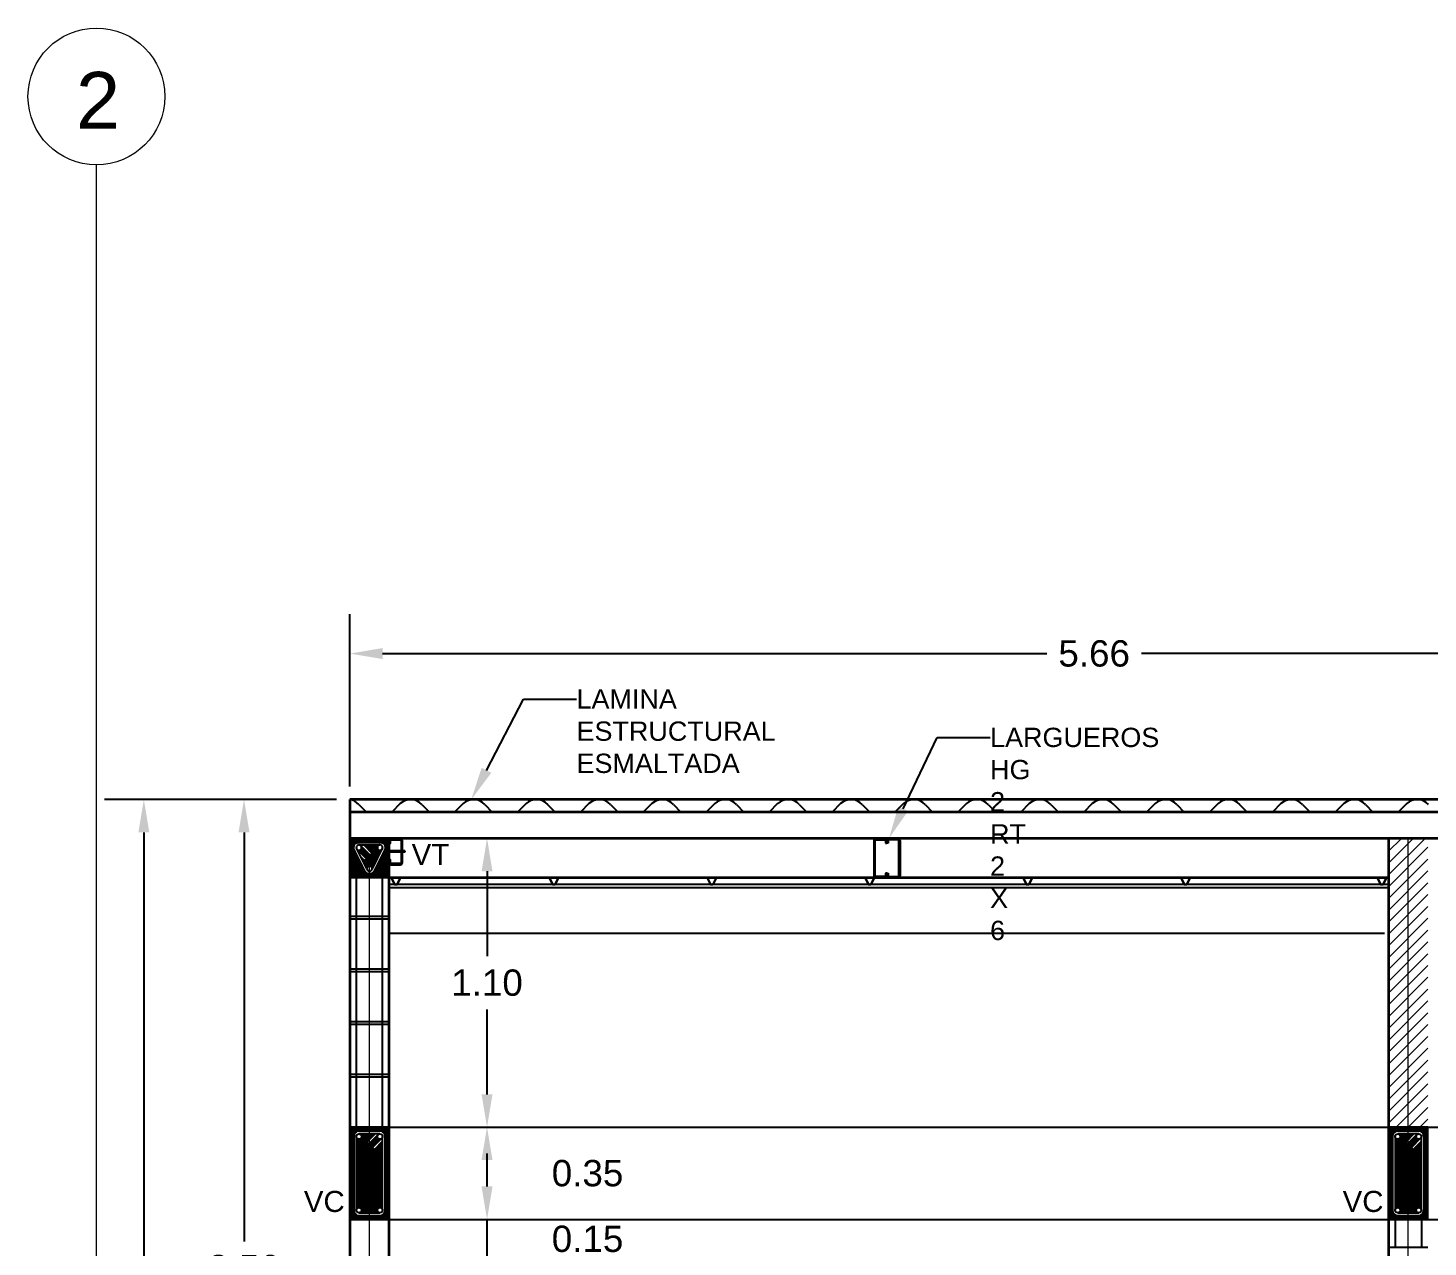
# Model space of a CAD drawing. Header units: inches. Extents: x -6 to 158, y 10 to 161.
# Drawn here: x 59.96 to 65.27, y 38.36 to 42.99 of the extents above; entities that cross this region are included whole.
import ezdxf
from ezdxf import colors
from ezdxf.entities.mleader import LeaderData, LeaderLine
from ezdxf.math import Vec2, Vec3

# ---------------------------------------------------------------- set-up
doc = ezdxf.new("R2010")
doc.units = ezdxf.units.IN
doc.header["$MEASUREMENT"] = 0
doc.linetypes.add('DASHED2', pattern=[9.525, 6.35, -3.175])
doc.linetypes.add('Grid Line', pattern=[22.225, 12.7, -3.175, 3.175, -3.175])
for name, color, linetype in [('2', 2, 'Continuous'), ('2 Ejes 2', 2, 'Continuous'), ('3', 3, 'Continuous'), ('4', 4, 'Continuous'), ('5', 5, 'Continuous'), ('8', 4, 'Continuous'), ('A-WALL-PATT', 9, 'Continuous'), ('Bloques', 9, 'Continuous'), ('Clavadores', 2, 'Continuous'), ('Detalle', 2, 'Continuous'), ('Dim', 2, 'Continuous'), ('Emplantillado', 2, 'Continuous'), ('L2', 2, 'Continuous'), ('Paredes', 5, 'Continuous'), ('Proy', 1, 'DASHED2'), ('TEXTO', 2, 'Continuous'), ('Texturas', 1, 'Continuous'), ('Viga', 4, 'Continuous')]:
    doc.layers.add(name, color=color, linetype=linetype)
for name, color, linetype, lineweight in [('A-ROOF', 132, 'Continuous', 9), ('A-WALL', 5, 'Continuous', 9), ('S-GRID', 1, 'Continuous', 9), ('S-GRID-IDEN', 1, 'Continuous', 9)]:
    doc.layers.add(name, color=color, linetype=linetype, lineweight=lineweight)
doc.styles.add('Arial_1', font='arial.ttf', dxfattribs={"height": 450})
doc.styles.add('style1', font='micross.ttf')
doc.dimstyles.new('1-50', dxfattribs={"dimscale": 0.05, "dimtxt": 2, "dimasz": 2.5, "dimexe": 3, "dimexo": 1, "dimgap": 1, "dimtad": 0, "dimtih": 1, "dimtoh": 1, "dimzin": 1, "dimdsep": 46, "dimtxsty": 'style1', "dimcen": 2.5, "dimclrd": 124, "dimclre": 124, "dimclrt": 1, "dimadec": 0, "dimazin": 0, "dimtfac": 1, "dimtmove": 2, "dimatfit": 3, "dimfxl": 1, "dimtolj": 1, "dimtzin": 0, "dimlwd": -1, "dimlwe": -1, "dimarcsym": 0})
pattern_1 = [(135, (0.154969, 0), (-0.00224506403027, -0.00224506403027), [])]

# ---------------------------------------------------------------- blocks, each defined once
blk = doc.blocks.new('vcv')
at = {"layer": 'Texturas'}
h = blk.add_hatch(dxfattribs=at)
h.set_pattern_fill('ANSI31', color=253, scale=0.001, angle=90)
h.set_pattern_definition(pattern_1)
h.paths.add_polyline_path([(26746.8614, 3376.3323), (26747.0114, 3376.3323), (26747.0114, 3376.6823), (26746.8614, 3376.6823)])
h.paths.add_polyline_path([(26746.8964, 3376.6673), (26746.9764, 3376.6673, -0.414214), (26746.9964, 3376.6473), (26746.9964, 3376.3673, -0.414214), (26746.9764, 3376.3473), (26746.8964, 3376.3473, -0.414214), (26746.8764, 3376.3673), (26746.8764, 3376.6473, -0.414214)], flags=16)
h.paths.add_polyline_path([(26746.8964, 3376.6573), (26746.9764, 3376.6573, -0.414214), (26746.9864, 3376.6473), (26746.9864, 3376.3673, -0.414214), (26746.9764, 3376.3573), (26746.8964, 3376.3573, -0.414214), (26746.8864, 3376.3673), (26746.8864, 3376.6473, -0.414214)], flags=0)
h = blk.add_hatch(dxfattribs=at)
h.set_pattern_fill('ANSI31', color=253, scale=0.001, angle=90, style=0)
h.set_pattern_definition(pattern_1)
h.paths.add_polyline_path([(26746.8864, 3376.3673, -1), (26746.9064, 3376.3673, -0.414214), (26746.8964, 3376.3573), (26746.9764, 3376.3573, -0.414214), (26746.9664, 3376.3673, -1), (26746.9864, 3376.3673), (26746.9864, 3376.6291), (26746.9552, 3376.5978), (26746.9481, 3376.6049), (26746.9835, 3376.6403, -0.668179), (26746.9664, 3376.6473, -0.198912), (26746.9693, 3376.6544), (26746.934, 3376.6191), (26746.9269, 3376.6261), (26746.9581, 3376.6573), (26746.8964, 3376.6573, -0.414214), (26746.9064, 3376.6473, -1), (26746.8864, 3376.6473)])
at = {"layer": '3'}
for p, q in [((26746.9581, 3376.6573), (26746.9269, 3376.6261)), ((26746.934, 3376.6191), (26746.9269, 3376.6261)), ((26746.9693, 3376.6544), (26746.934, 3376.6191)), ((26746.9835, 3376.6403), (26746.9481, 3376.6049)), ((26746.9864, 3376.6291), (26746.9552, 3376.5978)), ((26746.9481, 3376.6049), (26746.9552, 3376.5978))]:
    blk.add_line(p, q, dxfattribs=at)
blk.add_lwpolyline([(26746.9964, 3376.3673), (26746.9964, 3376.6473, 0.414214), (26746.9764, 3376.6673), (26746.8964, 3376.6673, 0.414214), (26746.8764, 3376.6473), (26746.8764, 3376.3673, 0.414214), (26746.8964, 3376.3473), (26746.9764, 3376.3473)], format="xyb", dxfattribs=at)
for points in [[(26746.8864, 3376.6473), (26746.8864, 3376.3673)], [(26746.9764, 3376.6573), (26746.8964, 3376.6573)], [(26746.9864, 3376.3673), (26746.9864, 3376.6473)], [(26746.8964, 3376.3573), (26746.9764, 3376.3573)]]:
    blk.add_lwpolyline(points, dxfattribs=at)
blk.add_arc((26746.9764, 3376.3673), 0.02, 270, 0, dxfattribs=at)
at = {"layer": '4'}
for centre in [(26746.8964, 3376.6473), (26746.9764, 3376.6473), (26746.8964, 3376.3673), (26746.9764, 3376.3673)]:
    blk.add_circle(centre, 0.01, dxfattribs=at)
at = {"layer": '5'}
blk.add_lwpolyline([(26746.8614, 3376.3323), (26747.0114, 3376.3323), (26747.0114, 3376.6823), (26746.8614, 3376.6823)], close=True, dxfattribs=at)
blk = doc.blocks.new('VT')
at = {"layer": 'Texturas'}
h = blk.add_hatch(dxfattribs=at)
h.set_pattern_fill('ANSI31', color=253, scale=0.001, style=0)
h.set_pattern_definition([(45, (-93.2918927, 72.453712), (-0.00224506403, 0.00224506403), [])])
h.paths.add_polyline_path([(0.15, 0.0589), (0.1081, 0.0589), (0.0948, 0.0323, -0.871347), (0.0552, 0.0323), (0.0419, 0.0589), (0, 0.0589), (0, 0), (0.15, 0)])
h.paths.add_polyline_path([(0.15, 0.15), (0, 0.15), (0, 0.0589), (0.0419, 0.0589), (0.0209, 0.1008, -0.669849), (0.035, 0.135), (0.115, 0.135, -0.669849), (0.1291, 0.1008), (0.1081, 0.0589), (0.15, 0.0589)])
h.paths.add_polyline_path([(0.1067, 0.0784), (0.0938, 0.0655), (0.0867, 0.0726), (0.1209, 0.1067), (0.121, 0.107, -0.618034), (0.105, 0.115, -0.198912), (0.1079, 0.1221), (0.0726, 0.0867), (0.0655, 0.0938), (0.0967, 0.125), (0.035, 0.125, -0.414214), (0.045, 0.115, -0.618034), (0.029, 0.107), (0.0531, 0.0589), (0.0969, 0.0589)])
h.paths.add_polyline_path([(0.0969, 0.0589), (0.0531, 0.0589), (0.065, 0.035, -1), (0.085, 0.035)])
at = {"layer": '3'}
for p, q in [((0.115, 0.135), (0.035, 0.135)), ((0.0967, 0.125), (0.0655, 0.0938)), ((0.1079, 0.1221), (0.0726, 0.0867)), ((0.1221, 0.1079), (0.0867, 0.0726)), ((0.0726, 0.0867), (0.0655, 0.0938)), ((0.0867, 0.0726), (0.0938, 0.0655)), ((0.1067, 0.0784), (0.0938, 0.0655)), ((0.075, 0.015), (0.075, 0.015))]:
    blk.add_line(p, q, dxfattribs=at)
for points in [[(0.025, 0.115), (0.065, 0.035)], [(0.115, 0.125), (0.035, 0.125)], [(0.085, 0.035), (0.125, 0.115)], [(0.0209, 0.1008), (0.0552, 0.0323)], [(0.0948, 0.0323), (0.1291, 0.1008)], [(0.075, 0.025), (0.075, 0.025)]]:
    blk.add_lwpolyline(points, dxfattribs=at)
for centre, start, end in [((0.035, 0.115), 90, 225.2645), ((0.115, 0.115), 314.7355, 90), ((0.075, 0.035), 187.8656, 352.1344)]:
    blk.add_arc(centre, 0.02, start, end, dxfattribs=at)
at = {"layer": '4'}
for centre in [(0.035, 0.115), (0.115, 0.115), (0.075, 0.035)]:
    blk.add_circle(centre, 0.01, dxfattribs=at)
at = {"layer": '5'}
blk.add_lwpolyline([(0, 0), (0.15, 0), (0.15, 0.15), (0, 0.15)], close=True, dxfattribs=at)
blk = doc.blocks.new('LARGUERO')
at = {"layer": 'Clavadores'}
for p, q in [((1660.8105, 985.5422), (1660.8105, 985.4082)), ((1660.8155, 985.4082), (1660.8155, 985.5422)), ((1660.8525, 985.5502), (1660.8185, 985.5502)), ((1660.8185, 985.5452), (1660.8525, 985.5452)), ((1660.8555, 985.5422), (1660.8555, 985.5322)), ((1660.8555, 985.5322), (1660.8605, 985.5322)), ((1660.8605, 985.5322), (1660.8605, 985.5422)), ((1660.8605, 985.5322), (1660.8605, 985.5422)), ((1660.8655, 985.5322), (1660.8605, 985.5322)), ((1660.8655, 985.5422), (1660.8655, 985.5322)), ((1660.8685, 985.5502), (1660.9025, 985.5502)), ((1660.9025, 985.5452), (1660.8685, 985.5452)), ((1660.9055, 985.4082), (1660.9055, 985.5422)), ((1660.9105, 985.5422), (1660.9105, 985.4082)), ((1660.8605, 985.4182), (1660.8555, 985.4182)), ((1660.8555, 985.4182), (1660.8555, 985.4082)), ((1660.8605, 985.4082), (1660.8605, 985.4182)), ((1660.8605, 985.4082), (1660.8605, 985.4182)), ((1660.8605, 985.4182), (1660.8655, 985.4182)), ((1660.8655, 985.4182), (1660.8655, 985.4082)), ((1660.8525, 985.4052), (1660.8185, 985.4052)), ((1660.8185, 985.4002), (1660.8525, 985.4002)), ((1660.8685, 985.4052), (1660.9025, 985.4052)), ((1660.9025, 985.4002), (1660.8685, 985.4002))]:
    blk.add_line(p, q, dxfattribs=at)
for centre, radius, start, end in [((1660.8185, 985.5422), 0.008, 90, 180), ((1660.8185, 985.5422), 0.003, 90, 180), ((1660.8525, 985.5422), 0.008, 0, 90), ((1660.8525, 985.5422), 0.003, 360, 90), ((1660.8685, 985.5422), 0.008, 90, 180), ((1660.8685, 985.5422), 0.003, 90, 180), ((1660.9025, 985.5422), 0.008, 360, 90), ((1660.9025, 985.5422), 0.003, 0, 90), ((1660.8185, 985.4082), 0.008, 180, 270), ((1660.8185, 985.4082), 0.003, 180, 270), ((1660.8525, 985.4082), 0.008, 270, 360), ((1660.8525, 985.4082), 0.003, 270, 360), ((1660.8685, 985.4082), 0.008, 180, 270), ((1660.8685, 985.4082), 0.003, 180, 270), ((1660.9025, 985.4082), 0.008, 270, 360), ((1660.9025, 985.4082), 0.003, 270, 0)]:
    blk.add_arc(centre, radius, start, end, dxfattribs=at)
blk = doc.blocks.new('A$C3A4E2C9F')
at = {"color": 2}
for p, q in [((-0.0481, 0.0009), (-0.0481, -0.0001)), ((-0.0397, 0.0009), (-0.0481, 0.0009)), ((-0.0397, 0.0009), (-0.0275, -0.0231)), ((-0.0066, 0.0009), (-0.0187, -0.0231)), ((0.0019, 0.0009), (-0.0066, 0.0009)), ((0.0019, -0.0001), (0.0019, 0.0009)), ((-0.0403, -0.0001), (-0.0481, -0.0001)), ((-0.0403, -0.0001), (-0.0281, -0.0241)), ((-0.0281, -0.0241), (-0.0231, -0.0241)), ((-0.0281, -0.0241), (-0.0181, -0.0241)), ((-0.0275, -0.0231), (-0.0187, -0.0231)), ((-0.006, -0.0001), (-0.0181, -0.0241)), ((0.0019, -0.0001), (-0.006, -0.0001))]:
    blk.add_line(p, q, dxfattribs=at)
blk = doc.blocks.new('*D614')
at = {"layer": 'Defpoints', "color": 0, "transparency": 16777216}
for p in [(61.3282, 38.4625), (61.6999, 38.4625), (61.3282, 38.3135)]:
    blk.add_point(p, dxfattribs=at)
at = {"layer": 'Dim', "color": 124, "transparency": 16777216}
for p, q in [((61.6999, 38.5875), (61.6999, 38.7125)), ((61.3782, 38.4625), (61.8499, 38.4625)), ((61.6999, 38.3135), (61.6999, 38.4625)), ((61.3782, 38.3135), (61.8499, 38.3135)), ((61.6999, 38.1885), (61.6999, 38.0635))]:
    blk.add_line(p, q, dxfattribs=at)
for points in [[(61.679, 38.5875), (61.7207, 38.5875), (61.6999, 38.4625)], [(61.679, 38.1885), (61.7207, 38.1885), (61.6999, 38.3135)]]:
    blk.add_solid(points, dxfattribs=at)
at = {"layer": 'Dim', "color": 1, "transparency": 16777216, "insert": (62.0817, 38.388), "char_height": 0.1, "attachment_point": 5, "style": 'style1'}
blk.add_mtext('\\A1;0.15', dxfattribs=at)
blk = doc.blocks.new('*D615')
at = {"layer": 'Defpoints', "color": 0, "transparency": 16777216}
for p in [(61.6818, 38.8125), (61.6999, 38.8125), (61.6999, 38.4625)]:
    blk.add_point(p, dxfattribs=at)
at = {"layer": 'Dim', "color": 124, "transparency": 16777216}
for p, q in [((61.7318, 38.8125), (61.8499, 38.8125)), ((61.6999, 38.5875), (61.6999, 38.6875)), ((61.7499, 38.4625), (61.8499, 38.4625))]:
    blk.add_line(p, q, dxfattribs=at)
for points in [[(61.679, 38.6875), (61.7207, 38.6875), (61.6999, 38.8125)], [(61.679, 38.5875), (61.7207, 38.5875), (61.6999, 38.4625)]]:
    blk.add_solid(points, dxfattribs=at)
at = {"layer": 'Dim', "color": 1, "transparency": 16777216, "insert": (62.0817, 38.6375), "char_height": 0.1, "attachment_point": 5, "style": 'style1'}
blk.add_mtext('\\A1;0.35', dxfattribs=at)
blk = doc.blocks.new('*D616')
at = {"layer": 'Defpoints', "color": 0, "transparency": 16777216}
for p in [(61.3282, 39.9097), (61.6999, 39.9097), (61.3282, 38.8125)]:
    blk.add_point(p, dxfattribs=at)
at = {"layer": 'Dim', "color": 124, "transparency": 16777216}
for p, q in [((61.3782, 39.9097), (61.8499, 39.9097)), ((61.6999, 39.7847), (61.6999, 39.4628)), ((61.6999, 38.9375), (61.6999, 39.2594)), ((61.3782, 38.8125), (61.8499, 38.8125))]:
    blk.add_line(p, q, dxfattribs=at)
for points in [[(61.679, 39.7847), (61.7207, 39.7847), (61.6999, 39.9097)], [(61.679, 38.9375), (61.7207, 38.9375), (61.6999, 38.8125)]]:
    blk.add_solid(points, dxfattribs=at)
at = {"layer": 'Dim', "color": 1, "transparency": 16777216, "insert": (61.6999, 39.3611), "char_height": 0.1, "attachment_point": 5, "style": 'style1'}
blk.add_mtext('\\A1;1.10', dxfattribs=at)
blk = doc.blocks.new('*D618')
at = {"layer": 'Defpoints', "color": 0, "transparency": 16777216}
for p in [(60.7766, 40.0573), (61.1782, 40.0573), (61.1782, 36.4964)]:
    blk.add_point(p, dxfattribs=at)
at = {"layer": 'Dim', "color": 124, "transparency": 16777216}
for p, q in [((61.1282, 40.0573), (60.6266, 40.0573)), ((60.7766, 39.9323), (60.7766, 38.3785)), ((60.7766, 36.6214), (60.7766, 38.1751)), ((61.1282, 36.4964), (60.6266, 36.4964))]:
    blk.add_line(p, q, dxfattribs=at)
for points in [[(60.7558, 39.9323), (60.7975, 39.9323), (60.7766, 40.0573)], [(60.7558, 36.6214), (60.7975, 36.6214), (60.7766, 36.4964)]]:
    blk.add_solid(points, dxfattribs=at)
at = {"layer": 'Dim', "color": 1, "transparency": 16777216, "insert": (60.7766, 38.2768), "char_height": 0.1, "attachment_point": 5, "style": 'style1'}
blk.add_mtext('\\A1;3.56', dxfattribs=at)
blk = doc.blocks.new('*D622')
at = {"layer": 'Defpoints', "color": 0, "transparency": 16777216}
for p in [(66.8346, 40.6117), (61.1782, 40.0573), (66.8346, 40.0573)]:
    blk.add_point(p, dxfattribs=at)
at = {"layer": 'Dim', "color": 124, "transparency": 16777216}
for p, q in [((61.1782, 40.1073), (61.1782, 40.7617)), ((66.8346, 40.1073), (66.8346, 40.7617)), ((61.3032, 40.6117), (63.8264, 40.6117)), ((66.7096, 40.6117), (64.1865, 40.6117))]:
    blk.add_line(p, q, dxfattribs=at)
for points in [[(61.3032, 40.6326), (61.3032, 40.5909), (61.1782, 40.6117)], [(66.7096, 40.6326), (66.7096, 40.5909), (66.8346, 40.6117)]]:
    blk.add_solid(points, dxfattribs=at)
at = {"layer": 'Dim', "color": 1, "transparency": 16777216, "insert": (64.0064, 40.6117), "char_height": 0.1, "attachment_point": 5, "style": 'style1'}
blk.add_mtext('\\A1;5.66', dxfattribs=at)
blk = doc.blocks.new('*D471')
at = {"layer": 'Defpoints', "color": 0, "transparency": 16777216}
for p in [(60.7766, 40.0573), (60.3962, 35.8795), (60.7766, 35.8795)]:
    blk.add_point(p, dxfattribs=at)
at = {"layer": 'Dim', "color": 124, "transparency": 16777216}
for p, q in [((60.7266, 40.0573), (60.2462, 40.0573)), ((60.3962, 39.9323), (60.3962, 38.0701)), ((60.3962, 36.0045), (60.3962, 37.8667)), ((60.7266, 35.8795), (60.2462, 35.8795))]:
    blk.add_line(p, q, dxfattribs=at)
for points in [[(60.3753, 39.9323), (60.417, 39.9323), (60.3962, 40.0573)], [(60.3753, 36.0045), (60.417, 36.0045), (60.3962, 35.8795)]]:
    blk.add_solid(points, dxfattribs=at)
at = {"layer": 'Dim', "color": 1, "transparency": 16777216, "insert": (60.3962, 37.9684), "char_height": 0.1, "attachment_point": 5, "style": 'style1'}
blk.add_mtext('\\A1;4.18', dxfattribs=at)
blk = doc.blocks.new('Grid - M_Grid Head - Circle-10837-Section 2')
at = {"layer": 'S-GRID-IDEN'}
blk.add_circle((-13843.7, 10530.4), 325, dxfattribs=at)

msp = doc.modelspace()

# ---------------------------------------------------------------- hatches: boundary and pattern name
at = {"layer": 'A-WALL-PATT', "lineweight": 18}
h = msp.add_hatch(dxfattribs=at)
h.set_pattern_fill('ANSI31', color=256, scale=0.01, style=0)
h.set_pattern_definition([(45, (-3073.47536, -1566.303653), (-0.0224506403, 0.0224506403), [])])
h.paths.add_polyline_path([(65.1997, 39.9097), (65.1247, 39.9097), (65.1247, 38.8125), (65.1997, 38.8125)])
h.paths.add_polyline_path([(65.2747, 39.9097), (65.1997, 39.9097), (65.1997, 38.8125), (65.2747, 38.8125)])

# ---------------------------------------------------------------- linework, layer by layer
at = {"layer": '2'}
msp.add_line((65.1097, 39.5486), (61.3282, 39.5486), dxfattribs=at)
at = {"layer": 'A-ROOF'}
msp.add_line((61.1782, 39.8515), (61.1782, 39.8566), dxfattribs=at)
at = {"layer": 'A-WALL', "lineweight": 35}
for p, q in [((66.8346, 40.0573), (61.1782, 40.0573)), ((61.1782, 40.0573), (61.1782, 39.8566)), ((66.8346, 40.0098), (61.1782, 40.0098)), ((66.8346, 39.9097), (61.1782, 39.9097)), ((65.1247, 39.9097), (65.1247, 37.3576)), ((61.1782, 39.8515), (61.1782, 38.3135)), ((61.3282, 38.3135), (61.3282, 39.8515)), ((65.1247, 39.7597), (61.3282, 39.7597))]:
    msp.add_line(p, q, dxfattribs=at)
at = {"layer": 'Bloques'}
for p, q in [((61.3282, 39.6125), (61.1782, 39.6125)), ((61.3282, 39.6125), (61.1782, 39.6125)), ((61.3282, 39.6125), (61.1782, 39.6125)), ((61.3282, 39.6025), (61.1782, 39.6025)), ((61.3283, 39.6125), (61.1783, 39.6125)), ((61.3283, 39.6025), (61.1783, 39.6025)), ((61.3282, 39.4125), (61.1782, 39.4125)), ((61.3282, 39.4125), (61.1782, 39.4125)), ((61.3282, 39.4125), (61.1782, 39.4125)), ((61.3282, 39.4125), (61.1782, 39.4125)), ((61.3282, 39.4025), (61.1782, 39.4025)), ((61.3282, 39.4025), (61.1782, 39.4025)), ((61.3282, 39.2125), (61.1782, 39.2125)), ((61.3282, 39.2125), (61.1782, 39.2125)), ((61.3282, 39.2125), (61.1782, 39.2125)), ((61.3282, 39.2125), (61.1782, 39.2125)), ((61.3282, 39.2025), (61.1782, 39.2025)), ((61.3282, 39.2025), (61.1782, 39.2025)), ((61.3282, 39.0125), (61.1782, 39.0125)), ((61.3282, 39.0025), (61.1782, 39.0025)), ((65.1247, 38.3576), (65.1497, 38.3576)), ((65.1397, 38.3576), (65.2497, 38.3576)), ((65.2497, 38.3576), (65.2747, 38.3576))]:
    msp.add_line(p, q, dxfattribs=at)
at = {"layer": 'Detalle'}
for p, q in [((61.3732, 39.8622), (61.3282, 39.8622)), ((61.3732, 39.8572), (61.3282, 39.8572)), ((61.3882, 39.8622), (61.3782, 39.8622)), ((61.3882, 39.8572), (61.3782, 39.8572)), ((61.3882, 39.8622), (61.3882, 39.8572))]:
    msp.add_line(p, q, dxfattribs=at)
msp.add_lwpolyline([(61.3702, 39.8147), (61.3362, 39.8147, -0.414214), (61.3332, 39.8177), (61.3332, 39.8277), (61.3282, 39.8277), (61.3282, 39.8177, 0.414214), (61.3362, 39.8097), (61.3702, 39.8097, 0.414214), (61.3782, 39.8177), (61.3782, 39.9017, 0.414214), (61.3702, 39.9097), (61.3362, 39.9097, 0.414214), (61.3282, 39.9017), (61.3282, 39.8917), (61.3332, 39.8917), (61.3332, 39.9017, -0.414214), (61.3362, 39.9047), (61.3702, 39.9047, -0.414214), (61.3732, 39.9017), (61.3732, 39.8177, -0.414214)], format="xyb", close=True, dxfattribs=at)
at = {"layer": 'L2', "ltscale": 0.3}
for p, q in [((61.2033, 39.7597), (61.2033, 38.8125)), ((61.3032, 38.8125), (61.3032, 39.7597)), ((65.1497, 38.4625), (65.1497, 38.3576)), ((65.2497, 38.4625), (65.2497, 38.3576))]:
    msp.add_line(p, q, dxfattribs=at)
at = {"layer": 'Paredes'}
for p, q in [((61.2132, 40.0383), (61.2417, 40.0098)), ((61.3376, 40.0098), (61.2417, 40.0098)), ((61.37, 40.0422), (61.3376, 40.0098)), ((61.4522, 40.0383), (61.4807, 40.0098)), ((61.5766, 40.0098), (61.4807, 40.0098)), ((61.609, 40.0422), (61.5766, 40.0098)), ((61.6912, 40.0383), (61.7197, 40.0098)), ((61.8156, 40.0098), (61.7197, 40.0098)), ((61.848, 40.0422), (61.8156, 40.0098)), ((61.9302, 40.0383), (61.9587, 40.0098)), ((62.0546, 40.0098), (61.9587, 40.0098)), ((62.087, 40.0422), (62.0546, 40.0098)), ((62.1692, 40.0383), (62.1977, 40.0098)), ((62.326, 40.0422), (62.2936, 40.0098)), ((62.4082, 40.0383), (62.4367, 40.0098)), ((62.5326, 40.0098), (62.4367, 40.0098)), ((62.565, 40.0422), (62.5326, 40.0098)), ((62.6472, 40.0383), (62.6757, 40.0098)), ((62.7716, 40.0098), (62.6757, 40.0098)), ((62.804, 40.0422), (62.7716, 40.0098)), ((62.8862, 40.0383), (62.9147, 40.0098)), ((63.0106, 40.0098), (62.9147, 40.0098)), ((63.043, 40.0422), (63.0106, 40.0098)), ((63.1252, 40.0383), (63.1537, 40.0098)), ((63.2496, 40.0098), (63.1537, 40.0098)), ((63.282, 40.0422), (63.2496, 40.0098)), ((63.3642, 40.0383), (63.3927, 40.0098)), ((63.4886, 40.0098), (63.3927, 40.0098)), ((63.521, 40.0422), (63.4886, 40.0098)), ((63.6032, 40.0383), (63.6317, 40.0098)), ((63.7276, 40.0098), (63.6317, 40.0098)), ((63.76, 40.0422), (63.7276, 40.0098)), ((63.8422, 40.0383), (63.8707, 40.0098)), ((63.9666, 40.0098), (63.8707, 40.0098)), ((63.999, 40.0422), (63.9666, 40.0098)), ((64.0812, 40.0383), (64.1097, 40.0098)), ((64.2056, 40.0098), (64.1097, 40.0098)), ((64.238, 40.0422), (64.2056, 40.0098)), ((64.3202, 40.0383), (64.3487, 40.0098)), ((64.4446, 40.0098), (64.3487, 40.0098)), ((64.477, 40.0422), (64.4446, 40.0098)), ((64.5592, 40.0383), (64.5877, 40.0098)), ((64.6836, 40.0098), (64.5877, 40.0098)), ((64.716, 40.0422), (64.6836, 40.0098)), ((64.7982, 40.0383), (64.8267, 40.0098)), ((64.9226, 40.0098), (64.8267, 40.0098)), ((64.955, 40.0422), (64.9226, 40.0098)), ((65.0372, 40.0383), (65.0657, 40.0098)), ((65.1616, 40.0098), (65.0657, 40.0098)), ((65.194, 40.0422), (65.1616, 40.0098))]:
    msp.add_line(p, q, dxfattribs=at)
for centre, end in [((61.1702, 39.9991), 82.0278), ((61.4092, 39.9991), 132.3058), ((61.6482, 39.9991), 132.3058), ((61.8872, 39.9991), 132.3058), ((62.1262, 39.9991), 132.3058), ((62.3652, 39.9991), 132.3058), ((62.6042, 39.9991), 132.3058), ((62.8432, 39.9991), 132.3058), ((63.0822, 39.9991), 132.3058), ((63.3212, 39.9991), 132.3058), ((63.5602, 39.9991), 132.3058), ((63.7992, 39.9991), 132.3058), ((64.0382, 39.9991), 132.3058), ((64.2772, 39.9991), 132.3058), ((64.5162, 39.9991), 132.3058), ((64.7552, 39.9991), 132.3058), ((64.9942, 39.9991), 132.3058), ((65.2332, 39.9991), 132.3058)]:
    msp.add_arc(centre, 0.0582, 42.3058, end, dxfattribs=at)
at = {"layer": 'Proy', "color": 253, "ltscale": 0.75}
for p, q in [((61.1782, 38.8125), (88.5861, 38.8125)), ((61.3282, 38.4625), (75.6846, 38.4625))]:
    msp.add_line(p, q, dxfattribs=at)
at = {"layer": 'S-GRID', "color": 253, "linetype": 'Grid Line'}
msp.add_line((60.2159, 32.0625), (60.2159, 42.468), dxfattribs=at)
at = {"layer": 'S-GRID', "linetype": 'Grid Line'}
for p, q in [((65.1997, 32.2625), (65.1997, 39.9097)), ((61.2532, 35.2625), (61.2532, 39.8515))]:
    msp.add_line(p, q, dxfattribs=at)
at = {"layer": 'Texturas'}
for p, q in [((65.1247, 39.7347), (61.3282, 39.7347)), ((65.1247, 39.7222), (61.3282, 39.7222))]:
    msp.add_line(p, q, dxfattribs=at)

# ---------------------------------------------------------------- block references
at = {"xscale": -1}
msp.add_blockref('VT', (61.3282, 39.7597), dxfattribs=at)
at = {"layer": '8'}
for p in [(-26685.6832, -3337.8698), (-26681.7367, -3337.8698)]:
    msp.add_blockref('vcv', p, dxfattribs=at)
at = {"layer": 'Emplantillado'}
for p in [(61.3764, 39.7588), (61.9764, 39.7588), (62.5764, 39.7588), (63.1764, 39.7588), (63.7764, 39.7588), (64.3764, 39.7588), (65.1223, 39.7588)]:
    msp.add_blockref('A$C3A4E2C9F', p, dxfattribs=at)
at = {"layer": 'S-GRID-IDEN', "color": 253, "xscale": 0.0008000000000000003, "yscale": 0.0008000000000000003, "zscale": 0.0008000000000000003}
msp.add_blockref('Grid - M_Grid Head - Circle-10837-Section 2', (71.2909, 34.3036), dxfattribs=at)
at = {"layer": 'Viga'}
msp.add_blockref('LARGUERO', (-1597.6415, -945.6405), dxfattribs=at)

# ---------------------------------------------------------------- texts
at = {"layer": '2 Ejes 2', "color": 253, "insert": (60.1382, 42.821), "char_height": 0.216, "width": 0.203949, "attachment_point": 1, "style": 'Arial_1'}
msp.add_mtext('2', dxfattribs=at)
at = {"layer": 'TEXTO', "style": 'style1'}
msp.add_text('VT', height=0.08, dxfattribs=at).set_placement((61.4134, 39.8085))
at = {"layer": 'TEXTO', "char_height": 0.08, "attachment_point": 1, "style": 'style1'}
for insert in [(61.0039, 38.5707), (64.9504, 38.5707)]:
    msp.add_mtext('VC', dxfattribs=dict(at, insert=insert))

# ---------------------------------------------------------------- dimensions: what is measured, and where the dimension line sits
at = {"layer": 'Dim'}
dim = msp.add_linear_dim(base=(66.8346, 40.6117), p1=(61.1782, 40.0573), p2=(66.8346, 40.0573), dimstyle='1-50', override={"dimfxl": 1.25}, dxfattribs=at)
dim.commit()
dim.dimension.update_dxf_attribs({"geometry": '*D622', "text_midpoint": (64.0064, 40.6117)})
for base, p1, p2, picture, middle in [((60.3962, 35.8795), (60.7766, 40.0573), (60.7766, 35.8795), '*D471', (60.3962, 37.9684)), ((60.7766, 40.0573), (61.1782, 36.4964), (61.1782, 40.0573), '*D618', (60.7766, 38.2768)), ((61.6999, 39.9097), (61.3282, 38.8125), (61.3282, 39.9097), '*D616', (61.6999, 39.3611)), ((61.6999, 38.8125), (61.6999, 38.4625), (61.6818, 38.8125), '*D615', (62.0817, 38.6375)), ((61.6999, 38.4625), (61.3282, 38.3135), (61.3282, 38.4625), '*D614', (62.0817, 38.388))]:
    dim = msp.add_linear_dim(base=base, p1=p1, p2=p2, angle=90, dimstyle='1-50', override={"dimfxl": 1.25}, dxfattribs=at)
    dim.commit()
    dim.dimension.update_dxf_attribs({"geometry": picture, "text_midpoint": middle})

# ---------------------------------------------------------------- leaders
at = {"layer": 'TEXTO'}
ml = msp.add_multileader_mtext('Standard', dxfattribs=at)
ml.set_content('{\\C3;LAMINA ESTRUCTURAL ESMALTADA}', color=256, style='style1')
ml.set_leader_properties(color=1, linetype='ByLayer', lineweight=-1)
ml.build(insert=Vec2(0, 0))
ml.multileader.update_dxf_attribs({"text_right_attachment_type": 2, "dogleg_length": 5, "arrow_head_size": 0.125, "scale": 0.05})
ctx = ml.context
ctx.base_point, ctx.scale, ctx.char_height, ctx.arrow_head_size, ctx.landing_gap_size, ctx.plane_origin = Vec3(62.0398, 40.4386), 0.05, 0.0733, 0.125, 0, Vec3(61.1046, 40.7771)
ctx.right_attachment = 2
notes = []
notes.append((ctx, [(0, (1, 1, 0), (61.8388, 40.4386), (1, 0), 0.201, [(0, [(61.6398, 40.0573)], 0, [])])]))
ctx.mtext.insert, ctx.mtext.width, ctx.mtext.flow_direction = Vec3(62.0398, 40.4759), 0.91963, 5
ml = msp.add_multileader_mtext('Standard', dxfattribs=at)
ml.set_content('LARGUEROS HG 2 RT 2 X 6', color=256, style='style1')
ml.set_leader_properties(color=1, linetype='ByLayer', lineweight=-1)
ml.build(insert=Vec2(0, 0))
ml.multileader.update_dxf_attribs({"text_right_attachment_type": 2, "dogleg_length": 5, "arrow_head_size": 0.125, "scale": 0.05})
ctx = ml.context
ctx.base_point, ctx.scale, ctx.char_height, ctx.arrow_head_size, ctx.landing_gap_size, ctx.plane_origin = Vec3(63.611, 40.2927), 0.05, 0.0733, 0.125, 0, Vec3(62.7905, 39.7258)
ctx.right_attachment = 2
notes.append((ctx, [(0, (1, 1, 0), (63.41, 40.2927), (1, 0), 0.201, [(0, [(63.227, 39.9097)], 0, [])])]))
ctx.mtext.insert, ctx.mtext.width, ctx.mtext.flow_direction = Vec3(63.611, 40.33), 0.91963, 5
for ctx, leaders in notes:
    for number, flags, end, landing, length, lines in leaders:
        leader = LeaderData()
        leader.index, (leader.has_last_leader_line, leader.has_dogleg_vector, leader.attachment_direction) = number, flags
        leader.last_leader_point, leader.dogleg_vector, leader.dogleg_length = Vec3(end), Vec3(landing), length
        for number, points, colour, breaks in lines:
            line = LeaderLine()
            line.index, line.vertices, line.color, line.breaks = number, Vec3.list(points), colors.encode_raw_color(colour), breaks
            leader.lines.append(line)
        ctx.leaders.append(leader)

doc.saveas('drawing.dxf')
